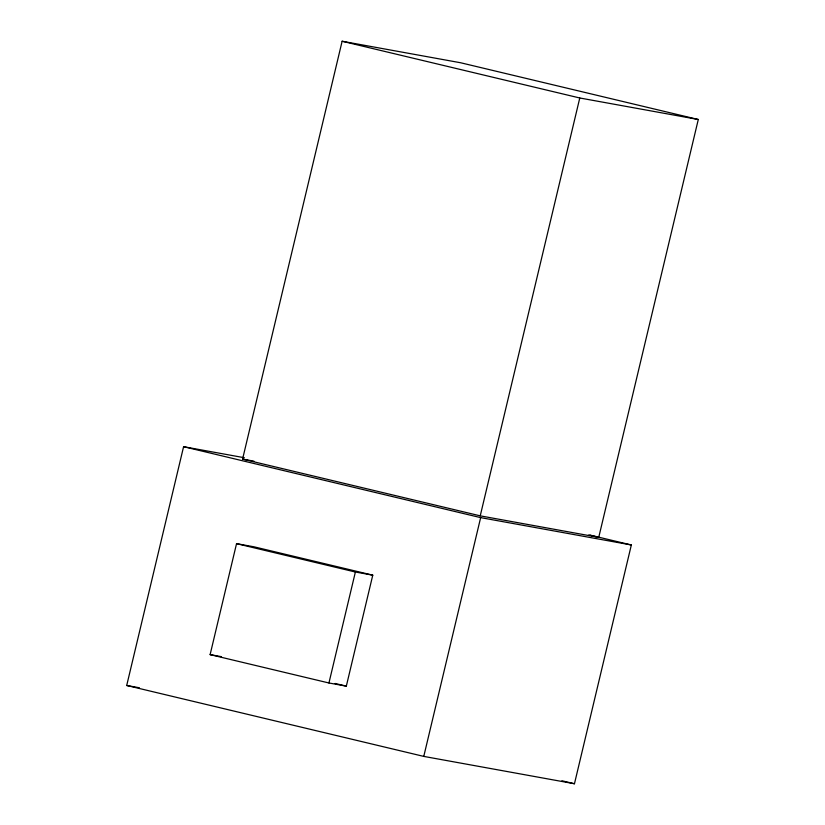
<?xml version="1.0" encoding="UTF-8"?>
<svg xmlns="http://www.w3.org/2000/svg" width="825" height="825" viewBox="0 0 825 825"><rect width="100%" height="100%" fill="white"/><g stroke="black" fill="none" stroke-linecap="round" stroke-linejoin="round"><path stroke-width="1.24" d="M589.978 535.095L631.342 544.974L574.458 783.75L423.772 756.401L126.71 685.472L183.593 446.696L244.375 457.731M242.581 459.102L342.127 41.25L460.639 62.762L698.29 119.501L598.744 537.353L480.233 515.852L242.581 459.102L253.935 461.165M210.117 654.617L236.548 543.644L253.935 546.8L372.766 575.169L346.325 686.142L328.938 682.987L210.117 654.617L221.286 656.648M328.938 682.987L355.379 572.014L372.766 575.169M480.233 515.852L579.779 97.989L698.29 119.501M423.772 756.401L480.655 517.626L631.342 544.974M126.71 685.472L139.373 687.772M342.127 41.25L579.779 97.989M588.73 534.971L598.744 537.353M183.593 446.696L480.655 517.626M236.548 543.644L355.379 572.014M335.063 683.461L346.325 686.142M561.928 780.759L574.458 783.75"/></g></svg>
